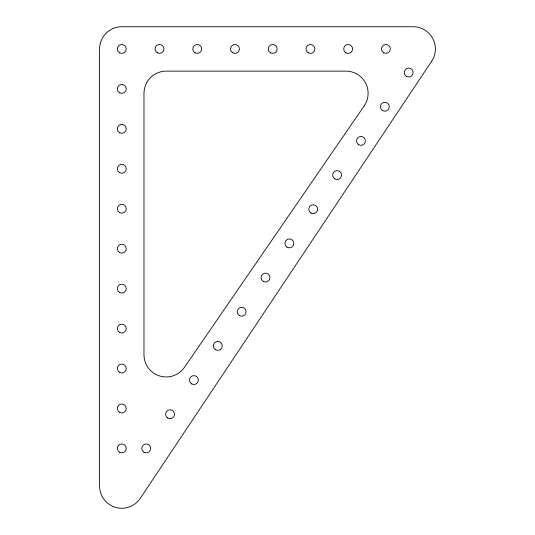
<?xml version="1.0" encoding="UTF-8"?>
<svg xmlns="http://www.w3.org/2000/svg" width="535" height="535" viewBox="0 0 535 535"><rect width="100%" height="100%" fill="white"/><g stroke="black" fill="none" stroke-linecap="round" stroke-linejoin="round"><path stroke-width="0.8" d="M431.678 61.251L140.257 498.379A22.189 22.189 0 0 1 99.597 486.068L99.597 48.939A22.189 22.189 0 0 1 121.793 26.75L413.207 26.75A22.189 22.189 0 0 1 431.678 61.251M364.201 105.897L184.461 367.331A22.189 22.189 0 0 1 143.982 354.758L143.982 93.324A22.189 22.189 0 0 1 166.178 71.135L345.911 71.135A22.189 22.189 0 0 1 364.201 105.897M119.573 52.784A4.44 4.44 0 0 0 126.227 48.939A4.44 4.44 0 0 0 119.573 45.1A4.44 4.44 0 0 0 119.573 52.784M157.297 52.784A4.44 4.44 0 0 0 163.957 48.939A4.44 4.44 0 0 0 157.297 45.1A4.44 4.44 0 0 0 157.297 52.784M195.028 52.784A4.44 4.44 0 0 0 201.682 48.939A4.44 4.44 0 0 0 195.028 45.1A4.44 4.44 0 0 0 195.028 52.784M232.752 52.784A4.44 4.44 0 0 0 239.412 48.939A4.44 4.44 0 0 0 232.752 45.1A4.44 4.44 0 0 0 232.752 52.784M270.483 52.784A4.44 4.44 0 0 0 277.137 48.939A4.44 4.44 0 0 0 270.483 45.1A4.44 4.44 0 0 0 270.483 52.784M308.207 52.784A4.44 4.44 0 0 0 314.868 48.939A4.44 4.44 0 0 0 308.207 45.1A4.44 4.44 0 0 0 308.207 52.784M345.931 52.784A4.44 4.44 0 0 0 352.592 48.939A4.44 4.44 0 0 0 345.931 45.1A4.44 4.44 0 0 0 345.931 52.784M383.662 52.784A4.44 4.44 0 0 0 390.316 48.939A4.44 4.44 0 0 0 383.662 45.1A4.44 4.44 0 0 0 383.662 52.784M119.573 92.736A4.44 4.44 0 0 0 126.227 88.89A4.44 4.44 0 0 0 119.573 85.045A4.44 4.44 0 0 0 119.573 92.736M119.573 132.68A4.44 4.44 0 0 0 126.227 128.835A4.44 4.44 0 0 0 119.573 124.989A4.44 4.44 0 0 0 119.573 132.68M119.573 172.624A4.44 4.44 0 0 0 126.227 168.779A4.44 4.44 0 0 0 119.573 164.94A4.44 4.44 0 0 0 119.573 172.624M119.573 212.569A4.44 4.44 0 0 0 126.227 208.73A4.44 4.44 0 0 0 119.573 204.885A4.44 4.44 0 0 0 119.573 212.569M119.573 252.52A4.44 4.44 0 0 0 126.227 248.675A4.44 4.44 0 0 0 119.573 244.829A4.44 4.44 0 0 0 119.573 252.52M119.573 292.464A4.44 4.44 0 0 0 126.227 288.619A4.44 4.44 0 0 0 119.573 284.774A4.44 4.44 0 0 0 119.573 292.464M119.573 332.409A4.44 4.44 0 0 0 126.227 328.564A4.44 4.44 0 0 0 119.573 324.725A4.44 4.44 0 0 0 119.573 332.409M119.573 372.353A4.44 4.44 0 0 0 126.227 368.515A4.44 4.44 0 0 0 119.573 364.669A4.44 4.44 0 0 0 119.573 372.353M119.573 412.304A4.44 4.44 0 0 0 126.227 408.459A4.44 4.44 0 0 0 119.573 404.614A4.44 4.44 0 0 0 119.573 412.304M119.573 452.249A4.44 4.44 0 0 0 126.227 448.404A4.44 4.44 0 0 0 119.573 444.558A4.44 4.44 0 0 0 119.573 452.249M143.982 452.249A4.44 4.44 0 0 0 150.643 448.404A4.44 4.44 0 0 0 143.982 444.558A4.44 4.44 0 0 0 143.982 452.249M167.575 417.915A4.44 4.44 0 0 0 174.49 414.551A4.44 4.44 0 0 0 168.124 410.245A4.44 4.44 0 0 0 167.575 417.915M191.711 383.916A4.44 4.44 0 0 0 198.365 380.071A4.44 4.44 0 0 0 191.711 376.225A4.44 4.44 0 0 0 191.711 383.916M215.304 349.576A4.44 4.44 0 0 0 222.219 346.219A4.44 4.44 0 0 0 215.852 341.912A4.44 4.44 0 0 0 215.304 349.576M239.433 315.576A4.44 4.44 0 0 0 246.093 311.738A4.44 4.44 0 0 0 239.433 307.892A4.44 4.44 0 0 0 239.433 315.576M263.3 281.41A4.44 4.44 0 0 0 269.954 277.565A4.44 4.44 0 0 0 263.3 273.726A4.44 4.44 0 0 0 263.3 281.41M286.894 247.076A4.44 4.44 0 0 0 293.809 243.719A4.44 4.44 0 0 0 287.442 239.406A4.44 4.44 0 0 0 286.894 247.076M311.022 213.077A4.44 4.44 0 0 0 317.683 209.232A4.44 4.44 0 0 0 311.022 205.386A4.44 4.44 0 0 0 311.022 213.077M334.89 178.911A4.44 4.44 0 0 0 341.544 175.065A4.44 4.44 0 0 0 334.89 171.22A4.44 4.44 0 0 0 334.89 178.911M358.751 144.744A4.44 4.44 0 0 0 365.405 140.899A4.44 4.44 0 0 0 358.751 137.054A4.44 4.44 0 0 0 358.751 144.744M382.612 110.571A4.44 4.44 0 0 0 389.273 106.732A4.44 4.44 0 0 0 382.612 102.887A4.44 4.44 0 0 0 382.612 110.571M406.205 76.237A4.44 4.44 0 0 0 413.12 72.88A4.44 4.44 0 0 0 406.754 68.567A4.44 4.44 0 0 0 406.205 76.237"/></g></svg>
